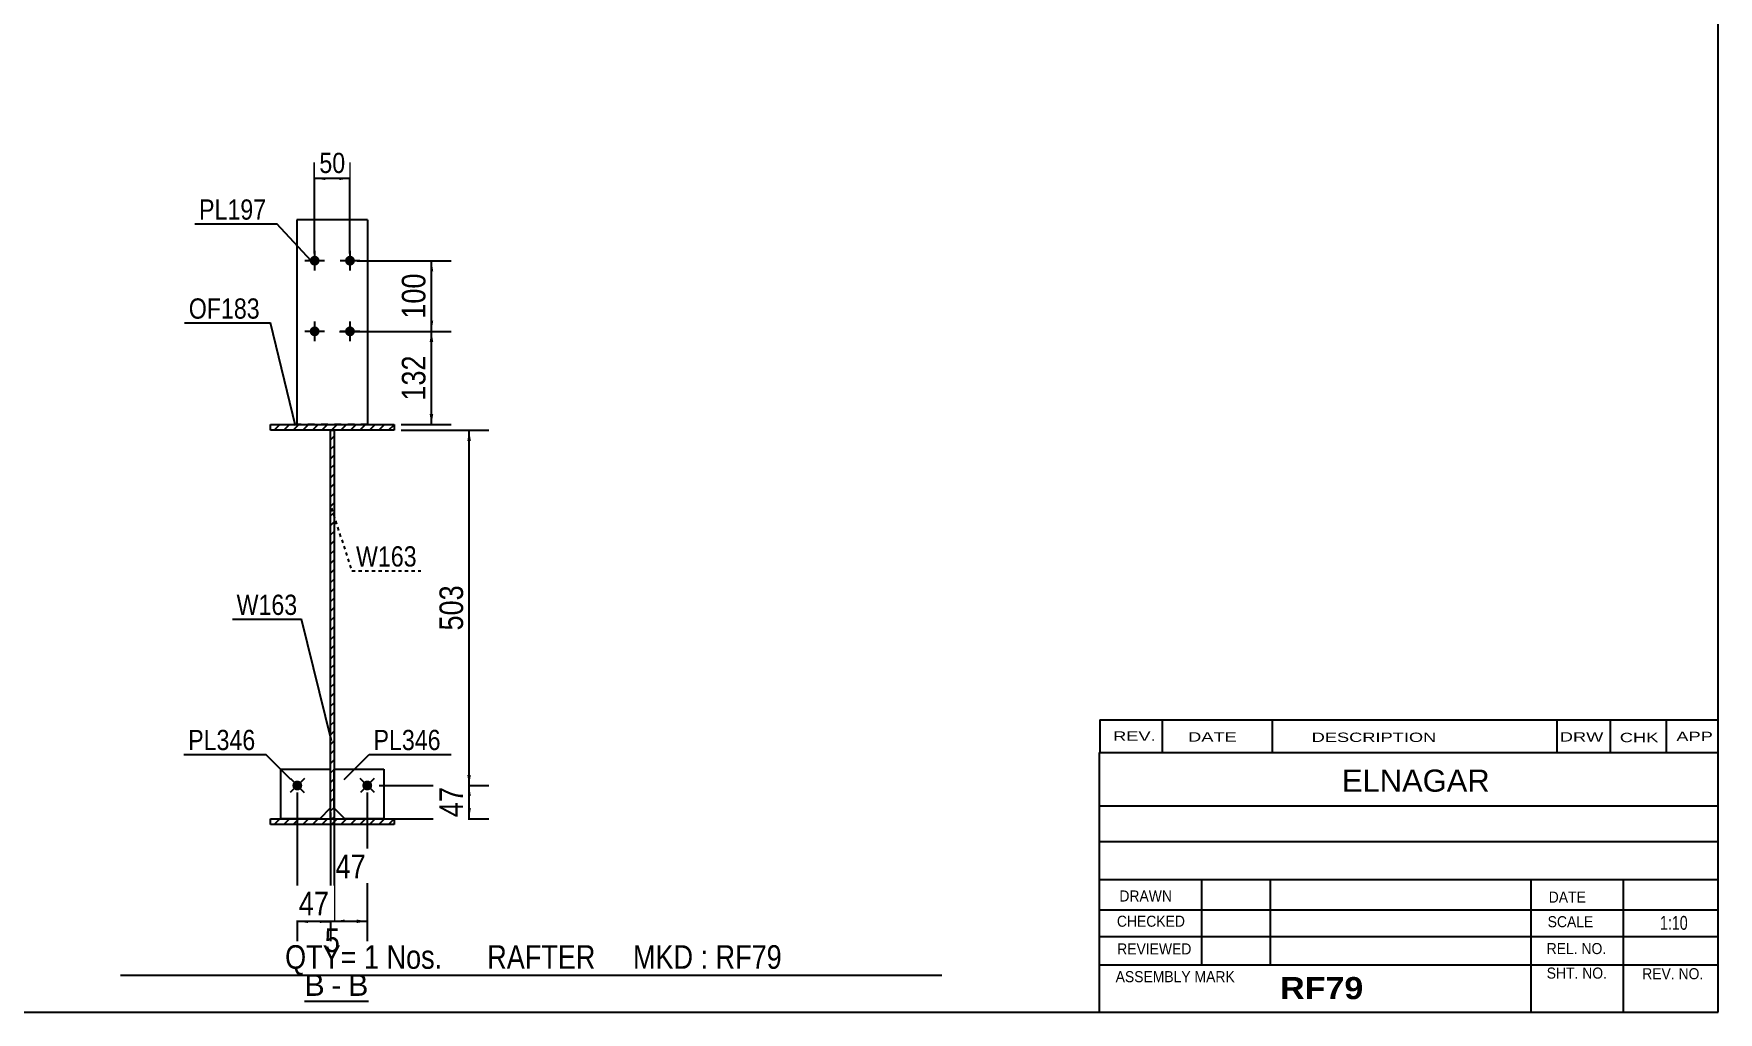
# Model space of a CAD drawing. Header units: millimetres. Extents: x -27 to 375, y -201 to 76.
# Drawn here: x 137 to 375.4, y -200.6 to -62.1 of the extents above; entities that cross this region are included whole.
import ezdxf

# ---------------------------------------------------------------- set-up
doc = ezdxf.new("R2010")
doc.units = ezdxf.units.MM
doc.linetypes.add('DXK_LINE_DOT1', pattern=[1.8814, 0.9407, -0.9407])
doc.linetypes.add('DXK_LINE_DOT4', pattern=[0.9408, 0.4704, -0.4704])
doc.styles.add('Arial', font='ARIAL.TTF', dxfattribs={"height": 0.2})
doc.styles.add('Arial Bold', font='ARIALBD.TTF', dxfattribs={"height": 0.2})
doc.styles.add('Arial Narrow', font='ARIALN.TTF', dxfattribs={"height": 0.2})

# ---------------------------------------------------------------- blocks, each defined once
blk = doc.blocks.new('Unknown-623588259-1210')
at = {"color": 5, "linetype": 'Continuous'}
for p, q in [((375.38, -200.55), (375.38, 76.45)), ((-24.62, -200.55), (375.38, -200.55))]:
    blk.add_line(p, q, dxfattribs=at)
blk = doc.blocks.new('Unknown-623588259-15 - 1229')
at = {"color": 7, "linetype": 'Continuous'}
blk.add_line((175.3, -198.97), (184.33, -198.97), dxfattribs=at)
at = {"color": 0, "linetype": 'Continuous'}
blk.add_wipeout([(178.14, -198.22), (178.14, -195.02), (175.3, -195.02), (175.3, -198.22)], dxfattribs=at)
blk.add_wipeout([(180.52, -198.22), (180.52, -195.02), (179.1, -195.02), (179.1, -198.22)], dxfattribs=at)
at = {"color": 96, "linetype": 'Continuous', "style": 'Arial'}
blk.add_text('B', height=3.06, dxfattribs=at).set_placement((175.3, -198.22))
at = {"color": 0, "linetype": 'Continuous'}
blk.add_wipeout([(184.33, -198.22), (184.33, -195.02), (181.48, -195.02), (181.48, -198.22)], dxfattribs=at)
at = {"color": 96, "linetype": 'Continuous', "style": 'Arial'}
for s, p in [('B', (181.48, -198.22)), ('-', (179.1, -198.22))]:
    blk.add_text(s, height=3.06, dxfattribs=at).set_placement(p)
blk = doc.blocks.new('Part-623588259-7395 - 1229')
at = {"color": 2, "linetype": 'Continuous'}
for p, q in [((171.95, -173.15), (171.95, -166.15)), ((171.95, -166.15), (178.95, -166.15)), ((178.95, -166.15), (178.95, -171.65)), ((178.95, -171.65), (177.45, -173.15)), ((177.45, -173.15), (171.95, -173.15))]:
    blk.add_line(p, q, dxfattribs=at)
at = {"color": 7, "linetype": 'DXK_LINE_DOT1'}
for p, q in [((171.95, -166.15), (178.95, -166.15)), ((177.45, -173.15), (171.95, -173.15))]:
    blk.add_line(p, q, dxfattribs=at)
blk = doc.blocks.new('Part-623588259-7398 - 1229')
at = {"color": 2, "linetype": 'Continuous'}
for p, q in [((179.51, -171.65), (179.51, -166.15)), ((179.51, -166.15), (186.51, -166.15)), ((186.51, -166.15), (186.51, -173.15)), ((181.01, -173.15), (179.51, -171.65)), ((186.51, -173.15), (181.01, -173.15))]:
    blk.add_line(p, q, dxfattribs=at)
at = {"color": 7, "linetype": 'DXK_LINE_DOT1'}
for p, q in [((179.51, -166.15), (186.51, -166.15)), ((181.01, -173.15), (186.51, -173.15))]:
    blk.add_line(p, q, dxfattribs=at)
blk = doc.blocks.new('Part-623588259-7326 - 1229')
at = {"linetype": 'Continuous'}
h = blk.add_hatch(dxfattribs=at)
h.set_pattern_fill('', scale=0.3, style=0, pattern_type=0)
h.set_pattern_definition([(45, (170.475, -117.3789), (-0.67352, 0.67352), [])])
h.paths.add_polyline_path([(187.98, -117.38), (170.48, -117.38), (170.48, -118.18), (187.98, -118.18)])
at = {"color": 2, "linetype": 'Continuous'}
for p, q in [((170.48, -117.38), (187.98, -117.38)), ((170.48, -118.18), (170.48, -117.38)), ((187.98, -118.18), (170.48, -118.18)), ((187.98, -117.38), (187.98, -118.18))]:
    blk.add_line(p, q, dxfattribs=at)
blk = doc.blocks.new('Part-623588259-7333 - 1229')
at = {"linetype": 'Continuous'}
h = blk.add_hatch(dxfattribs=at)
h.set_pattern_fill('', scale=0.3, style=0, pattern_type=0)
h.set_pattern_definition([(45, (170.475, -173.1789), (-0.67352, 0.67352), [])])
h.paths.add_polyline_path([(187.98, -173.18), (170.48, -173.18), (170.48, -173.98), (187.98, -173.98)])
at = {"color": 2, "linetype": 'Continuous'}
for p, q in [((170.48, -173.18), (187.98, -173.18)), ((170.48, -173.98), (170.48, -173.18)), ((187.98, -173.98), (170.48, -173.98)), ((187.98, -173.18), (187.98, -173.98))]:
    blk.add_line(p, q, dxfattribs=at)
blk = doc.blocks.new('Part-623588259-7410 - 1229')
at = {"linetype": 'Continuous'}
h = blk.add_hatch(dxfattribs=at)
h.set_pattern_fill('', scale=0.3, style=0, pattern_type=0)
h.set_pattern_definition([(45, (178.975, -118.1789), (-0.67352, 0.67352), [])])
h.paths.add_polyline_path([(179.48, -118.18), (178.98, -118.18), (178.98, -173.18), (179.48, -173.18)])
at = {"color": 2, "linetype": 'Continuous'}
for p, q in [((178.98, -118.18), (179.48, -118.18)), ((178.98, -173.18), (178.98, -118.18)), ((179.48, -118.18), (179.48, -173.18)), ((179.48, -173.18), (178.98, -173.18))]:
    blk.add_line(p, q, dxfattribs=at)
blk = doc.blocks.new('Part-623588259-7362 - 1229')
at = {"color": 2, "linetype": 'Continuous'}
for p, q in [((184.23, -88.38), (174.23, -88.38)), ((174.23, -88.38), (174.23, -117.38)), ((184.23, -88.38), (184.23, -117.38))]:
    blk.add_line(p, q, dxfattribs=at)
at = {"color": 7, "linetype": 'DXK_LINE_DOT1'}
blk.add_line((184.23, -117.38), (174.23, -117.38), dxfattribs=at)
blk = doc.blocks.new('Bolt-623588259-7423 - 1229')
at = {"linetype": 'Continuous'}
for points in [[(177.43, -94.18, -1), (176.03, -94.18, -1)], [(182.43, -94.18, -1), (181.03, -94.18, -1)], [(177.43, -104.18, -1), (176.03, -104.18, -1)], [(182.43, -104.18, -1), (181.03, -104.18, -1)]]:
    blk.add_hatch(color=3, dxfattribs=at).paths.add_polyline_path(points)
at = {"color": 3, "linetype": 'Continuous'}
for p, q in [((176.73, -92.78), (176.73, -95.58)), ((181.73, -92.78), (181.73, -95.58)), ((178.13, -94.18), (175.33, -94.18)), ((183.13, -94.18), (180.33, -94.18)), ((178.13, -104.18), (175.33, -104.18)), ((176.73, -102.78), (176.73, -105.58)), ((183.13, -104.18), (180.33, -104.18)), ((181.73, -102.78), (181.73, -105.58))]:
    blk.add_line(p, q, dxfattribs=at)
blk = doc.blocks.new('Bolt-623588259-7450 - 1229')
at = {"linetype": 'Continuous'}
blk.add_hatch(color=3, dxfattribs=at).paths.add_polyline_path([(174.78, -167.96, -1), (173.77, -168.94, -1)])
at = {"color": 3, "linetype": 'Continuous'}
for p, q in [((175.28, -167.47), (173.27, -169.43)), ((173.3, -167.45), (175.25, -169.45))]:
    blk.add_line(p, q, dxfattribs=at)
blk = doc.blocks.new('Bolt-623588259-7453 - 1229')
at = {"linetype": 'Continuous'}
blk.add_hatch(color=3, dxfattribs=at).paths.add_polyline_path([(184.68, -168.94, -1), (183.67, -167.96, -1)])
at = {"color": 3, "linetype": 'Continuous'}
for p, q in [((185.18, -169.43), (183.17, -167.47)), ((185.15, -167.45), (183.2, -169.45))]:
    blk.add_line(p, q, dxfattribs=at)
blk = doc.blocks.new('StraightDimension-623588259-6000 - 1229')
at = {"linetype": 'Continuous'}
for points in [[(180.98, -187.92), (179.48, -187.67), (180.98, -187.42)], [(182.68, -187.42), (184.18, -187.67), (182.68, -187.92)]]:
    blk.add_hatch(color=4, dxfattribs=at).paths.add_polyline_path(points)
at = {"color": 4, "linetype": 'Continuous'}
for p, q in [((179.48, -170.94), (179.48, -190.47)), ((184.18, -169.45), (184.18, -190.47)), ((179.48, -187.67), (184.18, -187.67))]:
    blk.add_line(p, q, dxfattribs=at)
at = {"color": 0}
blk.add_wipeout([(184.66, -182.27), (184.66, -177.37), (178.99, -177.37), (178.99, -182.27)], dxfattribs=at)
at = {"color": 4, "style": 'Arial Narrow'}
blk.add_text('47', height=3.34, dxfattribs=at).set_placement((179.69, -181.57))
blk = doc.blocks.new('StraightDimension-623588259-1429 - 1229')
at = {"linetype": 'Continuous'}
for points in [[(178.23, -82.77), (176.73, -82.52), (178.23, -82.27)], [(180.23, -82.27), (181.73, -82.52), (180.23, -82.77)]]:
    blk.add_hatch(color=7, dxfattribs=at).paths.add_polyline_path(points)
at = {"color": 7, "linetype": 'Continuous'}
for p, q in [((176.73, -93.18), (176.73, -80.27)), ((181.73, -93.18), (181.73, -80.27)), ((176.73, -82.52), (181.73, -82.52))]:
    blk.add_line(p, q, dxfattribs=at)
at = {"color": 0}
blk.add_wipeout([(181.65, -82.37), (181.65, -78.17), (176.8, -78.17), (176.8, -82.37)], dxfattribs=at)
at = {"color": 3, "style": 'Arial Narrow'}
blk.add_text('50', height=2.863, dxfattribs=at).set_placement((177.4, -81.77))
blk = doc.blocks.new('StraightDimension-623588259-1444 - 1229')
at = {"linetype": 'Continuous'}
for points in [[(198.34, -119.68), (198.59, -118.18), (198.84, -119.68)], [(198.84, -166.95), (198.59, -168.45), (198.34, -166.95)]]:
    blk.add_hatch(color=4, dxfattribs=at).paths.add_polyline_path(points)
at = {"color": 4, "linetype": 'Continuous'}
for p, q in [((188.98, -118.18), (201.39, -118.18)), ((198.59, -168.45), (198.59, -118.18)), ((185.88, -168.45), (201.39, -168.45))]:
    blk.add_line(p, q, dxfattribs=at)
at = {"color": 0}
blk.add_wipeout([(198.44, -139.41), (193.54, -139.41), (193.54, -147.21), (198.44, -147.21)], dxfattribs=at)
at = {"color": 4, "style": 'Arial Narrow'}
blk.add_text('503', height=3.34, rotation=90.0002, dxfattribs=at).set_placement((197.74, -146.51))
blk = doc.blocks.new('StraightDimension-623588259-1454 - 1229')
at = {"linetype": 'Continuous'}
for points in [[(198.34, -169.95), (198.59, -168.45), (198.84, -169.95)], [(198.84, -171.65), (198.59, -173.15), (198.34, -171.65)]]:
    blk.add_hatch(color=4, dxfattribs=at).paths.add_polyline_path(points)
at = {"color": 4, "linetype": 'Continuous'}
for p, q in [((185.88, -168.45), (201.39, -168.45)), ((198.59, -173.15), (198.59, -168.45)), ((187.51, -173.15), (201.39, -173.15))]:
    blk.add_line(p, q, dxfattribs=at)
at = {"color": 0}
blk.add_wipeout([(198.44, -167.97), (193.54, -167.97), (193.54, -173.63), (198.44, -173.63)], dxfattribs=at)
at = {"color": 4, "style": 'Arial Narrow'}
blk.add_text('47', height=3.34, rotation=90.0002, dxfattribs=at).set_placement((197.74, -172.93))
blk = doc.blocks.new('StraightDimension-623588259-1465 - 1229')
at = {"linetype": 'Continuous'}
for points in [[(193.01, -95.68), (193.26, -94.18), (193.51, -95.68)], [(193.51, -102.68), (193.26, -104.18), (193.01, -102.68)]]:
    blk.add_hatch(color=4, dxfattribs=at).paths.add_polyline_path(points)
at = {"color": 4, "linetype": 'Continuous'}
for p, q in [((182.73, -94.18), (196.06, -94.18)), ((193.26, -104.18), (193.26, -94.18)), ((180.23, -104.18), (196.06, -104.18))]:
    blk.add_line(p, q, dxfattribs=at)
at = {"color": 0}
blk.add_wipeout([(193.11, -95.28), (188.21, -95.28), (188.21, -103.08), (193.11, -103.08)], dxfattribs=at)
at = {"color": 4, "style": 'Arial Narrow'}
blk.add_text('100', height=3.34, rotation=90.0002, dxfattribs=at).set_placement((192.41, -102.38))
blk = doc.blocks.new('StraightDimension-623588259-1477 - 1229')
at = {"linetype": 'Continuous'}
for points in [[(193.01, -105.68), (193.26, -104.18), (193.51, -105.68)], [(193.51, -115.88), (193.26, -117.38), (193.01, -115.88)]]:
    blk.add_hatch(color=4, dxfattribs=at).paths.add_polyline_path(points)
at = {"color": 4, "linetype": 'Continuous'}
for p, q in [((180.23, -104.18), (196.06, -104.18)), ((193.26, -117.38), (193.26, -104.18)), ((188.98, -117.38), (196.06, -117.38))]:
    blk.add_line(p, q, dxfattribs=at)
at = {"color": 0}
blk.add_wipeout([(193.11, -106.88), (188.21, -106.88), (188.21, -114.68), (193.11, -114.68)], dxfattribs=at)
at = {"color": 4, "style": 'Arial Narrow'}
blk.add_text('132', height=3.34, rotation=90.0002, dxfattribs=at).set_placement((192.41, -113.98))
blk = doc.blocks.new('StraightDimension-623588259-6001 - 1229')
at = {"linetype": 'Continuous'}
for points in [[(177.48, -187.42), (178.98, -187.67), (177.48, -187.92)], [(180.98, -187.92), (179.48, -187.67), (180.98, -187.42)]]:
    blk.add_hatch(color=4, dxfattribs=at).paths.add_polyline_path(points)
at = {"color": 4, "linetype": 'Continuous'}
for p, q in [((179.48, -170.94), (179.48, -190.27)), ((178.98, -172.26), (178.98, -190.27)), ((178.98, -187.67), (179.48, -187.67))]:
    blk.add_line(p, q, dxfattribs=at)
at = {"color": 0}
blk.add_wipeout([(180.99, -192.72), (180.99, -187.82), (177.46, -187.82), (177.46, -192.72)], dxfattribs=at)
at = {"color": 4, "style": 'Arial Narrow'}
blk.add_text('5', height=3.34, dxfattribs=at).set_placement((178.16, -192.02))
blk = doc.blocks.new('StraightDimension-623588259-6002 - 1229')
at = {"linetype": 'Continuous'}
for points in [[(175.78, -187.92), (174.28, -187.67), (175.78, -187.42)], [(177.48, -187.42), (178.98, -187.67), (177.48, -187.92)]]:
    blk.add_hatch(color=4, dxfattribs=at).paths.add_polyline_path(points)
at = {"color": 4, "linetype": 'Continuous'}
for p, q in [((174.28, -169.45), (174.28, -190.47)), ((178.98, -172.26), (178.98, -190.47)), ((174.28, -187.67), (178.98, -187.67))]:
    blk.add_line(p, q, dxfattribs=at)
at = {"color": 0}
blk.add_wipeout([(179.46, -187.52), (179.46, -182.62), (173.79, -182.62), (173.79, -187.52)], dxfattribs=at)
at = {"color": 4, "style": 'Arial Narrow'}
blk.add_text('47', height=3.34, dxfattribs=at).set_placement((174.49, -186.82))
blk = doc.blocks.new('CBS_CALLOFF-623588259-11694')
at = {"color": 7, "linetype": 'Continuous'}
blk.add_line((149.26, -195.28), (265.49, -195.3), dxfattribs=at)
at = {"color": 3, "linetype": 'Continuous', "style": 'Arial Narrow'}
blk.add_text('QTY= 1 Nos.      RAFTER     MKD : RF79', height=3.3405, dxfattribs=at).set_placement((172.55, -194.39))
blk = doc.blocks.new('CBS_NAME_BLOG-623588259-11695')
at = {"color": 7, "linetype": 'Continuous'}
for p, q in [((287.79, -163.8), (375.31, -163.8)), ((287.79, -200.51), (287.79, -163.8)), ((287.79, -171.34), (375.31, -171.34)), ((287.86, -176.39), (375.38, -176.39)), ((287.79, -181.76), (375.31, -181.76)), ((302.31, -193.87), (302.31, -181.77)), ((312, -193.84), (312, -181.77)), ((348.91, -200.51), (348.91, -181.78)), ((361.96, -200.51), (361.96, -181.77)), ((287.79, -186.06), (375.38, -186.04)), ((287.79, -189.81), (375.31, -189.81)), ((287.79, -193.85), (375.31, -193.85)), ((287.79, -200.55), (375.38, -200.55))]:
    blk.add_line(p, q, dxfattribs=at)
at = {"color": 3, "linetype": 'Continuous', "style": 'Arial'}
blk.add_text('ELNAGAR', height=3.133, dxfattribs=at).set_placement((322.11, -169.33))
at = {"color": 3, "linetype": 'Continuous'}
for s, height, style, width, p in [('DRAWN', 1.566, 'Arial', 0.9, (290.62, -184.87)), ('DATE', 1.566, 'Arial', 0.9, (351.38, -185.03)), ('CHECKED', 1.566, 'Arial', 0.9, (290.27, -188.44)), ('SCALE', 1.566, 'Arial', 0.9, (351.23, -188.51)), ('1:10', 1.957, 'Arial Narrow', 0.9, (367.12, -188.87)), ('REL. NO.', 1.566, 'Arial', 0.9, (351.09, -192.31)), ('REVIEWED', 1.566, 'Arial', 0.9, (290.31, -192.36)), ('ASSEMBLY MARK', 1.5663, 'Arial', 0.9, (290.09, -196.29)), ('SHT. NO.', 1.566, 'Arial', 0.9, (351.09, -195.78)), ('REV. NO.', 1.566, 'Arial', 0.9, (364.61, -195.87)), ('RF79', 3.131, 'Arial Bold', 1.1, (313.37, -198.69))]:
    blk.add_text(s, height=height, dxfattribs=dict(at, style=style, width=width)).set_placement(p)
blk = doc.blocks.new('CBS_REVISION-623588259-11696')
at = {"color": 7, "linetype": 'Continuous'}
for p, q in [((287.87, -159.17), (375.37, -159.17)), ((287.87, -159.17), (287.87, -163.8)), ((296.67, -159.17), (296.67, -163.8)), ((312.26, -159.17), (312.26, -163.74)), ((352.52, -159.17), (352.52, -163.8)), ((360.06, -159.17), (360.06, -163.8)), ((368.01, -159.17), (368.01, -163.8)), ((287.87, -163.8), (375.37, -163.8))]:
    blk.add_line(p, q, dxfattribs=at)
at = {"color": 7, "style": 'Arial Narrow', "width": 1.7}
for s, height, p in [('REV.', 1.326, (289.73, -162.12)), ('DATE', 1.326, (300.35, -162.24)), ('DESCRIPTION', 1.3257, (317.83, -162.29)), ('DRW', 1.326, (352.95, -162.23)), ('CHK', 1.326, (361.44, -162.32)), ('APP', 1.326, (369.44, -162.17))]:
    blk.add_text(s, height=height, dxfattribs=at).set_placement(p)
blk = doc.blocks.new('Mark-623588259-7848 - 1229')
at = {"color": 0}
blk.add_wipeout([(191.17, -137.46), (191.17, -134.46), (182.59, -134.46), (182.59, -137.46)], dxfattribs=at)
blk.add_wipeout([(191.17, -137.46), (191.17, -134.46), (182.59, -134.46), (182.59, -137.46)], dxfattribs=at)
at = {"color": 7, "linetype": 'DXK_LINE_DOT4'}
for p, q in [((179.1, -129.21), (181.99, -138.06)), ((181.99, -138.06), (191.77, -138.06))]:
    blk.add_line(p, q, dxfattribs=at)
at = {"color": 3, "style": 'Arial Narrow'}
blk.add_text('W163', height=2.863, dxfattribs=at).set_placement((182.59, -137.46))
blk = doc.blocks.new('Mark-623588259-10880 - 1229')
at = {"color": 7, "linetype": 'Continuous'}
blk.add_line((173.37, -167.58), (169.84, -164.04), dxfattribs=at)
at = {"color": 0}
blk.add_wipeout([(168.34, -163.44), (168.34, -160.44), (158.84, -160.44), (158.84, -163.44)], dxfattribs=at)
blk.add_wipeout([(168.34, -163.44), (168.34, -160.44), (158.84, -160.44), (158.84, -163.44)], dxfattribs=at)
at = {"color": 7, "linetype": 'Continuous'}
blk.add_line((158.24, -164.04), (169.84, -164.04), dxfattribs=at)
at = {"color": 3, "style": 'Arial Narrow'}
blk.add_text('PL346', height=2.863, dxfattribs=at).set_placement((158.84, -163.44))
blk = doc.blocks.new('Mark-623588259-10178 - 1229')
at = {"color": 7, "linetype": 'Continuous'}
blk.add_line((174, -117.57), (170.47, -102.98), dxfattribs=at)
at = {"color": 0}
blk.add_wipeout([(168.97, -102.38), (168.97, -99.38), (158.92, -99.38), (158.92, -102.38)], dxfattribs=at)
blk.add_wipeout([(168.97, -102.38), (168.97, -99.38), (158.92, -99.38), (158.92, -102.38)], dxfattribs=at)
at = {"color": 7, "linetype": 'Continuous'}
blk.add_line((158.32, -102.98), (170.47, -102.98), dxfattribs=at)
at = {"color": 3, "style": 'Arial Narrow'}
blk.add_text('OF183', height=2.863, dxfattribs=at).set_placement((158.92, -102.38))
blk = doc.blocks.new('Mark-623588259-10238 - 1229')
at = {"color": 7, "linetype": 'Continuous'}
blk.add_line((176.25, -94.21), (171.38, -88.97), dxfattribs=at)
at = {"color": 0}
blk.add_wipeout([(169.88, -88.37), (169.88, -85.37), (160.38, -85.37), (160.38, -88.37)], dxfattribs=at)
blk.add_wipeout([(169.88, -88.37), (169.88, -85.37), (160.38, -85.37), (160.38, -88.37)], dxfattribs=at)
at = {"color": 7, "linetype": 'Continuous'}
blk.add_line((159.78, -88.97), (171.38, -88.97), dxfattribs=at)
at = {"color": 3, "style": 'Arial Narrow'}
blk.add_text('PL197', height=2.863, dxfattribs=at).set_placement((160.38, -88.37))
blk = doc.blocks.new('Mark-623588259-10304 - 1229')
at = {"color": 0}
blk.add_wipeout([(174.28, -144.31), (174.28, -141.31), (165.69, -141.31), (165.69, -144.31)], dxfattribs=at)
blk.add_wipeout([(174.28, -144.31), (174.28, -141.31), (165.69, -141.31), (165.69, -144.31)], dxfattribs=at)
at = {"color": 7, "linetype": 'Continuous'}
for p in [(165.09, -144.91), (179.1, -162.15)]:
    blk.add_line(p, (174.88, -144.91), dxfattribs=at)
at = {"color": 3, "style": 'Arial Narrow'}
blk.add_text('W163', height=2.863, dxfattribs=at).set_placement((165.69, -144.31))
blk = doc.blocks.new('Mark-623588259-10883 - 1229')
at = {"color": 0}
blk.add_wipeout([(194.57, -163.44), (194.57, -160.44), (185.07, -160.44), (185.07, -163.44)], dxfattribs=at)
blk.add_wipeout([(194.57, -163.44), (194.57, -160.44), (185.07, -160.44), (185.07, -163.44)], dxfattribs=at)
at = {"color": 7, "linetype": 'Continuous'}
for p, q in [((180.93, -167.58), (184.47, -164.04)), ((184.47, -164.04), (196.07, -164.04))]:
    blk.add_line(p, q, dxfattribs=at)
at = {"color": 3, "style": 'Arial Narrow'}
blk.add_text('PL346', height=2.863, dxfattribs=at).set_placement((185.07, -163.44))

msp = doc.modelspace()

# ---------------------------------------------------------------- block references
for name in ['Unknown-623588259-1210', 'Part-623588259-7362 - 1229', 'Bolt-623588259-7423 - 1229', 'Part-623588259-7326 - 1229', 'Part-623588259-7410 - 1229', 'CBS_REVISION-623588259-11696', 'CBS_NAME_BLOG-623588259-11695', 'Part-623588259-7395 - 1229', 'Part-623588259-7398 - 1229', 'Bolt-623588259-7450 - 1229', 'Bolt-623588259-7453 - 1229', 'Part-623588259-7333 - 1229']:
    msp.add_blockref(name, (0, 0))

# ---------------------------------------------------------------- next in the draw order: block references
for name in ['StraightDimension-623588259-1429 - 1229', 'Mark-623588259-10178 - 1229', 'StraightDimension-623588259-1444 - 1229', 'Mark-623588259-10880 - 1229', 'StraightDimension-623588259-6000 - 1229', 'Unknown-623588259-15 - 1229']:
    msp.add_blockref(name, (0, 0))

# ---------------------------------------------------------------- next in the draw order: block references
for name in ['Mark-623588259-10238 - 1229', 'StraightDimension-623588259-1465 - 1229', 'Mark-623588259-7848 - 1229', 'Mark-623588259-10304 - 1229', 'StraightDimension-623588259-1454 - 1229', 'StraightDimension-623588259-6001 - 1229']:
    msp.add_blockref(name, (0, 0))

# ---------------------------------------------------------------- next in the draw order: block references
for name in ['StraightDimension-623588259-1477 - 1229', 'Mark-623588259-10883 - 1229', 'StraightDimension-623588259-6002 - 1229']:
    msp.add_blockref(name, (0, 0))

# ---------------------------------------------------------------- next in the draw order: block references
msp.add_blockref('CBS_CALLOFF-623588259-11694', (0, 0))

doc.saveas('drawing.dxf')
